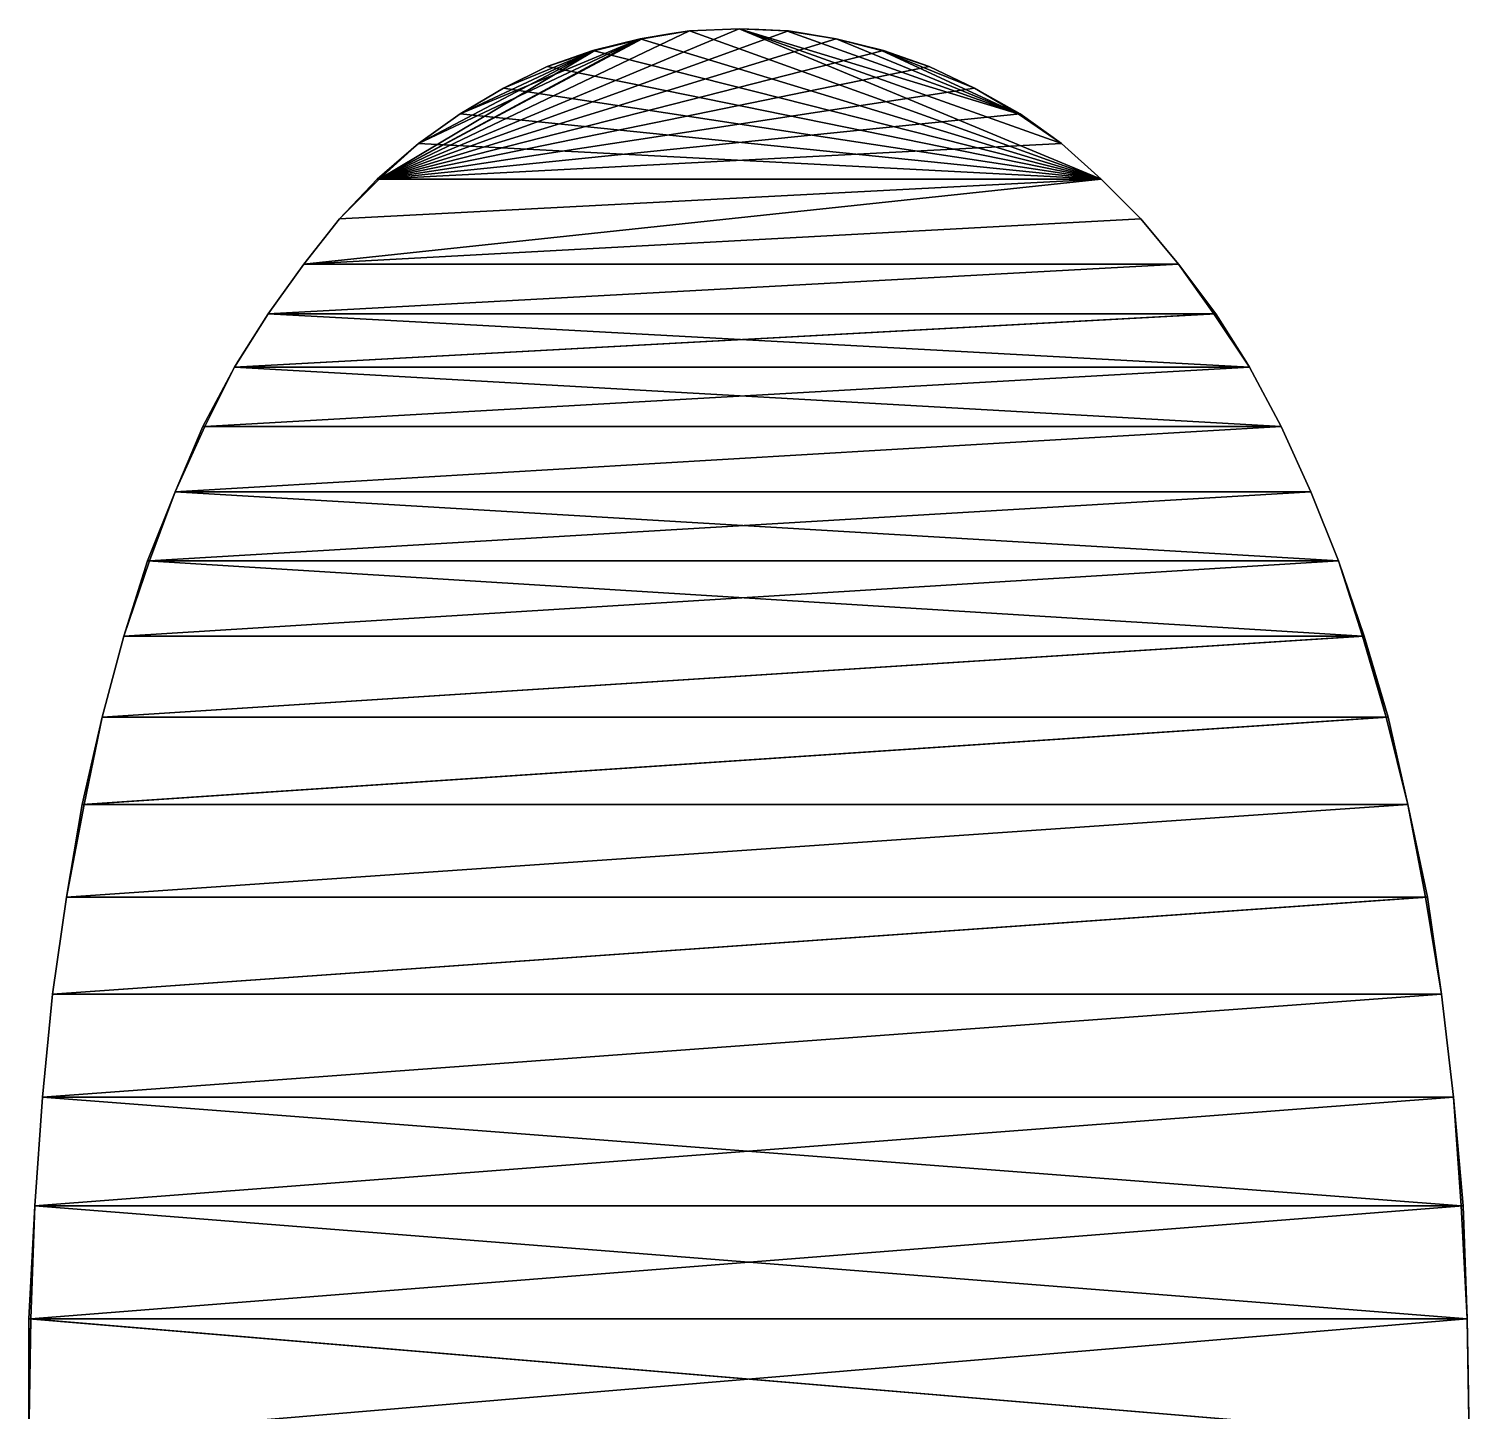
# Model space of a CAD drawing. Extents: x -29.1 to 29.1, y -25 to 25.
# Drawn here: x 5.819 to 6.547, y -7.699 to -7 of the extents above; entities that cross this region are included whole.
import ezdxf

# ---------------------------------------------------------------- set-up
doc = ezdxf.new("R2010")
doc.units = 0
doc.header["$MEASUREMENT"] = 0
doc.layers.add('ConstrLine', color=7, linetype='Continuous')
doc.layers.add('ObjLayer', color=2, linetype='Continuous')

msp = doc.modelspace()

# ---------------------------------------------------------------- linework, layer by layer
at = {"layer": 'ConstrLine'}
for points in [[(6.153, -7.001, 5), (5.996, -7.076, 5), (6.178, -7, 5)], [(6.178, -7, 5), (5.996, -7.076, 5), (6.203, -7.001, 5)], [(6.153, -7.001, 5), (5.996, -7.076, 5), (6.178, -7, 5)], [(6.178, -7, 5), (5.996, -7.076, 5), (6.203, -7.001, 5)], [(6.128, -7.005, 5), (5.996, -7.076, 5), (6.153, -7.001, 5)], [(6.227, -7.005, 5), (6.203, -7.001, 5), (5.996, -7.076, 5)], [(6.129, -7.005, 5), (5.996, -7.076, 5), (6.153, -7.001, 5)], [(6.227, -7.005, 5), (6.203, -7.001, 5), (5.996, -7.076, 5)], [(6.128, -7.005, 5), (6.153, -7.001, 5), (6.144, -7.00244, 4)], [(6.128, -7.005, 5), (6.361, -7.076, 5), (6.153, -7.001, 5)], [(6.128, -7.005, 4), (6.128, -7.005, 5), (6.153, -7.001, 5)], [(6.128, -7.005, 4), (6.153, -7.001, 5), (6.153, -7.001, 4)], [(6.128, -7.005, 4), (6.128, -7.005, 5), (6.144, -7.00244, 4)], [(6.129, -7.005, 4), (6.129, -7.005, 5), (6.153, -7.001, 5)], [(6.129, -7.005, 4), (6.153, -7.001, 5), (6.153, -7.001, 4)], [(6.153, -7.001, 4), (6.144, -7.00244, 4), (6.153, -7.001, 5)], [(6.153, -7.001, 4), (6.153, -7.001, 5), (6.178, -7, 5)], [(6.153, -7.001, 4), (6.178, -7, 5), (6.178, -7, 4)], [(6.153, -7.001, 4), (6.153, -7.001, 5), (6.178, -7, 5)], [(6.153, -7.001, 4), (6.178, -7, 5), (6.178, -7, 4)], [(6.178, -7, 5), (6.153, -7.001, 5), (6.361, -7.076, 5)], [(6.153, -7.001, 4), (6.153, -7.001, 5), (6.178, -7, 5)], [(6.153, -7.001, 4), (6.178, -7, 5), (6.178, -7, 4)], [(6.203, -7.001, 4), (6.178, -7, 4), (6.178, -7, 5)], [(6.203, -7.001, 4), (6.178, -7, 5), (6.203, -7.001, 5)], [(6.203, -7.001, 4), (6.178, -7, 4), (6.178, -7, 5)], [(6.203, -7.001, 4), (6.178, -7, 5), (6.203, -7.001, 5)], [(6.361, -7.076, 5), (6.341, -7.058, 5), (6.178, -7, 5)], [(6.341, -7.058, 5), (6.319, -7.043, 5), (6.178, -7, 5)], [(6.202, -7.001, 5), (6.178, -7, 5), (6.319, -7.043, 5)], [(6.188, -7.00042, 4), (6.178, -7, 4), (6.178, -7, 5)], [(6.178, -7, 5), (6.202, -7.001, 5), (6.188, -7.00042, 4)], [(6.202, -7.001, 4), (6.188, -7.00042, 4), (6.202, -7.001, 5)], [(6.202, -7.001, 5), (6.319, -7.043, 5), (6.227, -7.005, 5)], [(6.227, -7.005, 4), (6.202, -7.001, 4), (6.202, -7.001, 5)], [(6.227, -7.005, 4), (6.202, -7.001, 5), (6.227, -7.005, 5)], [(6.227, -7.005, 4), (6.203, -7.001, 4), (6.203, -7.001, 5)], [(6.227, -7.005, 4), (6.203, -7.001, 5), (6.227, -7.005, 5)], [(6.227, -7.005, 4), (6.203, -7.001, 4), (6.203, -7.001, 5)], [(6.227, -7.005, 4), (6.203, -7.001, 5), (6.227, -7.005, 5)], [(6.128, -7.005, 5), (6.016, -7.058, 5), (5.996, -7.076, 5)], [(6.251, -7.011, 5), (6.227, -7.005, 5), (5.996, -7.076, 5)], [(6.105, -7.011, 5), (5.996, -7.076, 5), (6.129, -7.005, 5)], [(6.251, -7.011, 5), (6.227, -7.005, 5), (5.996, -7.076, 5)], [(6.128, -7.005, 5), (6.037, -7.043, 5), (6.016, -7.058, 5)], [(6.128, -7.005, 5), (6.105, -7.011, 5), (6.037, -7.043, 5)], [(6.104, -7.011, 5), (6.361, -7.076, 5), (6.128, -7.005, 5)], [(6.104, -7.011, 4), (6.104, -7.011, 5), (6.128, -7.005, 5)], [(6.104, -7.011, 4), (6.128, -7.005, 5), (6.128, -7.005, 4)], [(6.105, -7.011, 4), (6.105, -7.011, 5), (6.128, -7.005, 5)], [(6.105, -7.011, 4), (6.128, -7.005, 5), (6.128, -7.005, 4)], [(6.105, -7.011, 5), (6.129, -7.005, 5), (6.106, -7.01075, 4)], [(6.129, -7.005, 4), (6.106, -7.01075, 4), (6.129, -7.005, 5)], [(6.251, -7.011, 4), (6.227, -7.005, 4), (6.227, -7.005, 5)], [(6.251, -7.011, 4), (6.227, -7.005, 5), (6.251, -7.011, 5)], [(6.251, -7.011, 4), (6.227, -7.005, 4), (6.227, -7.005, 5)], [(6.251, -7.011, 4), (6.227, -7.005, 5), (6.251, -7.011, 5)], [(6.227, -7.005, 5), (6.319, -7.043, 5), (6.25, -7.011, 5)], [(6.25, -7.011, 4), (6.227, -7.005, 4), (6.227, -7.005, 5)], [(6.25, -7.011, 4), (6.227, -7.005, 5), (6.25, -7.011, 5)], [(6.274, -7.019, 5), (6.251, -7.011, 5), (5.996, -7.076, 5)], [(6.105, -7.011, 5), (6.016, -7.058, 5), (5.996, -7.076, 5)], [(6.274, -7.019, 5), (6.251, -7.011, 5), (5.996, -7.076, 5)], [(6.105, -7.011, 5), (6.037, -7.043, 5), (6.016, -7.058, 5)], [(6.059, -7.03, 5), (6.037, -7.043, 5), (6.105, -7.011, 5)], [(6.105, -7.011, 5), (6.059, -7.03, 5), (6.037, -7.043, 5)], [(6.081, -7.019, 5), (6.059, -7.03, 5), (6.105, -7.011, 5)], [(6.081, -7.019, 5), (6.059, -7.03, 5), (6.105, -7.011, 5)], [(6.081, -7.019, 4), (6.081, -7.019, 5), (6.105, -7.011, 5)], [(6.081, -7.019, 4), (6.105, -7.011, 5), (6.105, -7.011, 4)], [(6.081, -7.019, 4), (6.081, -7.019, 5), (6.105, -7.011, 5)], [(6.081, -7.019, 4), (6.105, -7.011, 5), (6.105, -7.011, 4)], [(6.081, -7.019, 5), (6.361, -7.076, 5), (6.104, -7.011, 5)], [(6.081, -7.019, 4), (6.081, -7.019, 5), (6.104, -7.011, 5)], [(6.081, -7.019, 4), (6.104, -7.011, 5), (6.104, -7.011, 4)], [(6.105, -7.011, 4), (6.105, -7.011, 5), (6.106, -7.01075, 4)], [(6.297, -7.03, 5), (6.25, -7.011, 5), (6.319, -7.043, 5)], [(6.274, -7.019, 5), (6.25, -7.011, 5), (6.297, -7.03, 5)], [(6.274, -7.019, 4), (6.25, -7.011, 4), (6.25, -7.011, 5)], [(6.274, -7.019, 4), (6.25, -7.011, 5), (6.274, -7.019, 5)], [(6.274, -7.019, 4), (6.251, -7.011, 4), (6.251, -7.011, 5)], [(6.274, -7.019, 4), (6.251, -7.011, 5), (6.274, -7.019, 5)], [(6.274, -7.019, 4), (6.251, -7.011, 4), (6.251, -7.011, 5)], [(6.274, -7.019, 4), (6.251, -7.011, 5), (6.274, -7.019, 5)], [(6.297, -7.03, 5), (6.274, -7.019, 5), (5.996, -7.076, 5)], [(6.297, -7.03, 5), (6.274, -7.019, 5), (5.996, -7.076, 5)], [(6.059, -7.03, 4), (6.059, -7.03, 5), (6.081, -7.019, 5)], [(6.059, -7.03, 4), (6.081, -7.019, 5), (6.081, -7.019, 4)], [(6.059, -7.03, 4), (6.059, -7.03, 5), (6.081, -7.019, 5)], [(6.059, -7.03, 4), (6.081, -7.019, 5), (6.081, -7.019, 4)], [(6.059, -7.03, 5), (6.361, -7.076, 5), (6.081, -7.019, 5)], [(6.059, -7.03, 4), (6.059, -7.03, 5), (6.081, -7.019, 5)], [(6.059, -7.03, 4), (6.081, -7.019, 5), (6.081, -7.019, 4)], [(6.297, -7.03, 4), (6.274, -7.019, 4), (6.274, -7.019, 5)], [(6.297, -7.03, 4), (6.274, -7.019, 5), (6.297, -7.03, 5)], [(6.297, -7.03, 4), (6.274, -7.019, 4), (6.274, -7.019, 5)], [(6.297, -7.03, 4), (6.274, -7.019, 5), (6.297, -7.03, 5)], [(6.297, -7.03, 4), (6.274, -7.019, 4), (6.274, -7.019, 5)], [(6.297, -7.03, 4), (6.274, -7.019, 5), (6.297, -7.03, 5)], [(6.32, -7.043, 5), (6.297, -7.03, 5), (5.996, -7.076, 5)], [(6.32, -7.043, 5), (6.297, -7.03, 5), (5.996, -7.076, 5)], [(6.037, -7.043, 4), (6.037, -7.043, 5), (6.059, -7.03, 5)], [(6.037, -7.043, 4), (6.059, -7.03, 5), (6.059, -7.03, 4)], [(6.037, -7.043, 4), (6.037, -7.043, 5), (6.059, -7.03, 5)], [(6.037, -7.043, 4), (6.059, -7.03, 5), (6.059, -7.03, 4)], [(6.037, -7.043, 5), (6.361, -7.076, 5), (6.059, -7.03, 5)], [(6.037, -7.043, 4), (6.037, -7.043, 5), (6.059, -7.03, 5)], [(6.037, -7.043, 4), (6.059, -7.03, 5), (6.059, -7.03, 4)], [(6.32, -7.043, 4), (6.297, -7.03, 4), (6.297, -7.03, 5)], [(6.32, -7.043, 4), (6.297, -7.03, 5), (6.32, -7.043, 5)], [(6.32, -7.043, 4), (6.297, -7.03, 4), (6.297, -7.03, 5)], [(6.32, -7.043, 4), (6.297, -7.03, 5), (6.32, -7.043, 5)], [(6.319, -7.043, 4), (6.297, -7.03, 4), (6.297, -7.03, 5)], [(6.319, -7.043, 4), (6.297, -7.03, 5), (6.319, -7.043, 5)], [(6.341, -7.058, 5), (6.32, -7.043, 5), (5.996, -7.076, 5)], [(6.341, -7.058, 5), (6.32, -7.043, 5), (5.996, -7.076, 5)], [(6.016, -7.058, 4), (6.016, -7.058, 5), (6.037, -7.043, 5)], [(6.016, -7.058, 4), (6.037, -7.043, 5), (6.037, -7.043, 4)], [(6.016, -7.058, 4), (6.016, -7.058, 5), (6.037, -7.043, 5)], [(6.016, -7.058, 4), (6.037, -7.043, 5), (6.037, -7.043, 4)], [(6.016, -7.058, 5), (6.361, -7.076, 5), (6.037, -7.043, 5)], [(6.016, -7.058, 4), (6.016, -7.058, 5), (6.037, -7.043, 5)], [(6.016, -7.058, 4), (6.037, -7.043, 5), (6.037, -7.043, 4)], [(6.341, -7.058, 4), (6.319, -7.043, 4), (6.319, -7.043, 5)], [(6.341, -7.058, 4), (6.319, -7.043, 5), (6.341, -7.058, 5)], [(6.341, -7.058, 4), (6.32, -7.043, 4), (6.32, -7.043, 5)], [(6.341, -7.058, 4), (6.32, -7.043, 5), (6.341, -7.058, 5)], [(6.341, -7.058, 4), (6.32, -7.043, 4), (6.32, -7.043, 5)], [(6.341, -7.058, 4), (6.32, -7.043, 5), (6.341, -7.058, 5)], [(5.995, -7.076, 5), (6.361, -7.076, 5), (6.016, -7.058, 5)], [(5.995, -7.076, 4), (5.995, -7.076, 5), (6.016, -7.058, 5)], [(5.995, -7.076, 4), (6.016, -7.058, 5), (6.016, -7.058, 4)], [(5.996, -7.076, 4), (5.996, -7.076, 5), (6.016, -7.058, 5)], [(5.996, -7.076, 4), (6.016, -7.058, 5), (6.016, -7.058, 4)], [(6.341, -7.058, 5), (5.996, -7.076, 5), (6.361, -7.076, 5)], [(6.341, -7.058, 5), (5.996, -7.076, 5), (6.361, -7.076, 5)], [(5.996, -7.076, 4), (5.996, -7.076, 5), (6.016, -7.058, 5)], [(5.996, -7.076, 4), (6.016, -7.058, 5), (6.016, -7.058, 4)], [(6.361, -7.076, 4), (6.341, -7.058, 4), (6.341, -7.058, 5)], [(6.361, -7.076, 4), (6.341, -7.058, 5), (6.361, -7.076, 5)], [(6.361, -7.076, 4), (6.341, -7.058, 4), (6.341, -7.058, 5)], [(6.361, -7.076, 4), (6.341, -7.058, 5), (6.361, -7.076, 5)], [(6.361, -7.076, 4), (6.341, -7.058, 4), (6.341, -7.058, 5)], [(6.361, -7.076, 4), (6.341, -7.058, 5), (6.361, -7.076, 5)], [(5.958, -7.119, 5), (6.361, -7.076, 5), (5.976, -7.096, 5)], [(6.381, -7.096, 5), (6.361, -7.076, 5), (5.958, -7.119, 5)], [(5.958, -7.119, 5), (6.361, -7.076, 5), (5.976, -7.096, 5)], [(6.361, -7.076, 5), (5.958, -7.119, 5), (6.381, -7.096, 5)], [(5.958, -7.119, 5), (6.361, -7.076, 5), (5.976, -7.096, 5)], [(6.361, -7.076, 5), (5.958, -7.119, 5), (6.381, -7.096, 5)], [(5.976, -7.096, 4), (5.976, -7.096, 5), (5.996, -7.076, 5)], [(5.976, -7.096, 4), (5.996, -7.076, 5), (5.996, -7.076, 4)], [(5.976, -7.096, 5), (6.361, -7.076, 5), (5.996, -7.076, 5)], [(5.976, -7.096, 5), (6.361, -7.076, 5), (5.996, -7.076, 5)], [(5.976, -7.096, 4), (5.976, -7.096, 5), (5.996, -7.076, 5)], [(5.976, -7.096, 4), (5.996, -7.076, 5), (5.996, -7.076, 4)], [(5.976, -7.096, 5), (6.361, -7.076, 5), (5.995, -7.076, 5)], [(5.995, -7.076, 4), (5.976, -7.096, 4), (5.976, -7.096, 5)], [(5.995, -7.076, 4), (5.976, -7.096, 5), (5.995, -7.076, 5)], [(6.381, -7.096, 4), (6.361, -7.076, 4), (6.361, -7.076, 5)], [(6.381, -7.096, 4), (6.361, -7.076, 5), (6.381, -7.096, 5)], [(6.381, -7.096, 4), (6.361, -7.076, 4), (6.361, -7.076, 5)], [(6.381, -7.096, 4), (6.361, -7.076, 5), (6.381, -7.096, 5)], [(6.381, -7.096, 4), (6.361, -7.076, 4), (6.361, -7.076, 5)], [(6.381, -7.096, 4), (6.361, -7.076, 5), (6.381, -7.096, 5)], [(5.976, -7.096, 4), (5.958, -7.119, 4), (5.958, -7.119, 5)], [(5.976, -7.096, 4), (5.958, -7.119, 5), (5.976, -7.096, 5)], [(6.4, -7.119, 5), (6.381, -7.096, 5), (5.958, -7.119, 5)], [(6.381, -7.096, 5), (5.958, -7.119, 5), (6.4, -7.119, 5)], [(5.976, -7.096, 4), (5.958, -7.119, 4), (5.958, -7.119, 5)], [(5.976, -7.096, 4), (5.958, -7.119, 5), (5.976, -7.096, 5)], [(6.381, -7.096, 5), (5.958, -7.119, 5), (6.4, -7.119, 5)], [(5.976, -7.096, 4), (5.958, -7.119, 4), (5.958, -7.119, 5)], [(5.976, -7.096, 4), (5.958, -7.119, 5), (5.976, -7.096, 5)], [(6.4, -7.119, 4), (6.381, -7.096, 4), (6.381, -7.096, 5)], [(6.4, -7.119, 4), (6.381, -7.096, 5), (6.4, -7.119, 5)], [(6.4, -7.119, 4), (6.381, -7.096, 4), (6.381, -7.096, 5)], [(6.4, -7.119, 4), (6.381, -7.096, 5), (6.4, -7.119, 5)], [(6.4, -7.119, 4), (6.381, -7.096, 4), (6.381, -7.096, 5)], [(6.4, -7.119, 4), (6.381, -7.096, 5), (6.4, -7.119, 5)], [(5.958, -7.119, 4), (5.94, -7.144, 4), (5.94, -7.144, 5)], [(5.958, -7.119, 4), (5.94, -7.144, 5), (5.958, -7.119, 5)], [(5.958, -7.119, 5), (5.94, -7.144, 5), (6.4, -7.119, 5)], [(6.4, -7.119, 5), (5.94, -7.144, 5), (6.419, -7.144, 5)], [(5.94, -7.144, 5), (6.4, -7.119, 5), (5.958, -7.119, 5)], [(6.419, -7.144, 5), (6.4, -7.119, 5), (5.94, -7.144, 5)], [(5.958, -7.119, 4), (5.94, -7.144, 4), (5.94, -7.144, 5)], [(5.958, -7.119, 4), (5.94, -7.144, 5), (5.958, -7.119, 5)], [(5.94, -7.144, 5), (6.4, -7.119, 5), (5.958, -7.119, 5)], [(6.418, -7.144, 5), (6.4, -7.119, 5), (5.94, -7.144, 5)], [(5.958, -7.119, 4), (5.94, -7.144, 4), (5.94, -7.144, 5)], [(5.958, -7.119, 4), (5.94, -7.144, 5), (5.958, -7.119, 5)], [(6.419, -7.144, 4), (6.4, -7.119, 4), (6.4, -7.119, 5)], [(6.419, -7.144, 4), (6.4, -7.119, 5), (6.419, -7.144, 5)], [(6.419, -7.144, 4), (6.4, -7.119, 4), (6.4, -7.119, 5)], [(6.419, -7.144, 4), (6.4, -7.119, 5), (6.419, -7.144, 5)], [(6.418, -7.144, 4), (6.4, -7.119, 4), (6.4, -7.119, 5)], [(6.418, -7.144, 4), (6.4, -7.119, 5), (6.418, -7.144, 5)], [(5.92489, -7.168, 4), (5.923, -7.171, 5), (5.94, -7.144, 5)], [(5.923, -7.171, 5), (6.436, -7.171, 5), (5.94, -7.144, 5)], [(6.419, -7.144, 5), (5.923, -7.171, 5), (6.436, -7.171, 5)], [(5.94, -7.144, 5), (5.923, -7.171, 5), (6.419, -7.144, 5)], [(5.92489, -7.168, 4), (5.923, -7.171, 5), (5.94, -7.144, 5)], [(6.436, -7.171, 5), (6.418, -7.144, 5), (5.923, -7.171, 5)], [(5.94, -7.144, 5), (5.923, -7.171, 5), (6.418, -7.144, 5)], [(5.92489, -7.168, 4), (5.923, -7.171, 5), (5.94, -7.144, 5)], [(5.94, -7.144, 4), (5.92489, -7.168, 4), (5.94, -7.144, 5)], [(5.94, -7.144, 4), (5.92489, -7.168, 4), (5.94, -7.144, 5)], [(5.94, -7.144, 4), (5.92489, -7.168, 4), (5.94, -7.144, 5)], [(6.419, -7.144, 5), (5.94, -7.144, 5), (6.436, -7.171, 5)], [(6.434, -7.168, 4), (6.418, -7.144, 4), (6.418, -7.144, 5)], [(6.418, -7.144, 5), (6.436, -7.171, 5), (6.434, -7.168, 4)], [(6.43411, -7.168, 4), (6.419, -7.144, 4), (6.419, -7.144, 5)], [(6.419, -7.144, 5), (6.436, -7.171, 5), (6.43411, -7.168, 4)], [(6.43411, -7.168, 4), (6.419, -7.144, 4), (6.419, -7.144, 5)], [(6.419, -7.144, 5), (6.436, -7.171, 5), (6.43411, -7.168, 4)], [(5.92489, -7.168, 4), (5.923, -7.171, 4), (5.923, -7.171, 5)], [(5.92489, -7.168, 4), (5.923, -7.171, 4), (5.923, -7.171, 5)], [(5.92489, -7.168, 4), (5.923, -7.171, 4), (5.923, -7.171, 5)], [(6.436, -7.171, 4), (6.434, -7.168, 4), (6.436, -7.171, 5)], [(6.436, -7.171, 4), (6.43411, -7.168, 4), (6.436, -7.171, 5)], [(6.436, -7.171, 4), (6.43411, -7.168, 4), (6.436, -7.171, 5)], [(5.923, -7.171, 5), (5.907, -7.201, 5), (6.452, -7.201, 5)], [(5.923, -7.171, 4), (5.907, -7.201, 4), (5.907, -7.201, 5)], [(5.923, -7.171, 4), (5.907, -7.201, 5), (5.923, -7.171, 5)], [(5.923, -7.171, 4), (5.908, -7.201, 4), (5.908, -7.201, 5)], [(5.923, -7.171, 4), (5.908, -7.201, 5), (5.923, -7.171, 5)], [(5.908, -7.201, 5), (6.436, -7.171, 5), (5.923, -7.171, 5)], [(6.436, -7.171, 5), (5.908, -7.201, 5), (6.452, -7.201, 5)], [(5.908, -7.201, 5), (6.436, -7.171, 5), (5.923, -7.171, 5)], [(6.436, -7.171, 5), (5.908, -7.201, 5), (6.452, -7.201, 5)], [(5.923, -7.171, 4), (5.908, -7.201, 4), (5.908, -7.201, 5)], [(5.923, -7.171, 4), (5.908, -7.201, 5), (5.923, -7.171, 5)], [(6.452, -7.201, 5), (6.436, -7.171, 5), (5.923, -7.171, 5)], [(6.436, -7.171, 4), (6.436, -7.171, 5), (6.452, -7.201, 5)], [(6.436, -7.171, 4), (6.452, -7.201, 5), (6.452, -7.201, 4)], [(6.436, -7.171, 4), (6.436, -7.171, 5), (6.452, -7.201, 5)], [(6.436, -7.171, 4), (6.452, -7.201, 5), (6.452, -7.201, 4)], [(6.436, -7.171, 4), (6.436, -7.171, 5), (6.452, -7.201, 5)], [(6.436, -7.171, 4), (6.452, -7.201, 5), (6.452, -7.201, 4)], [(5.908, -7.201, 4), (5.893, -7.234, 4), (5.893, -7.234, 5)], [(5.908, -7.201, 4), (5.893, -7.234, 5), (5.908, -7.201, 5)], [(5.893, -7.234, 5), (6.452, -7.201, 5), (5.908, -7.201, 5)], [(6.452, -7.201, 5), (5.893, -7.234, 5), (6.467, -7.234, 5)], [(5.893, -7.234, 5), (6.452, -7.201, 5), (5.908, -7.201, 5)], [(6.452, -7.201, 5), (5.893, -7.234, 5), (6.467, -7.234, 5)], [(5.908, -7.201, 4), (5.893, -7.234, 4), (5.893, -7.234, 5)], [(5.908, -7.201, 4), (5.893, -7.234, 5), (5.908, -7.201, 5)], [(6.467, -7.234, 5), (6.452, -7.201, 5), (5.893, -7.234, 5)], [(5.907, -7.201, 5), (5.893, -7.234, 5), (6.452, -7.201, 5)], [(5.907, -7.201, 4), (5.893, -7.234, 4), (5.893, -7.234, 5)], [(5.907, -7.201, 4), (5.893, -7.234, 5), (5.907, -7.201, 5)], [(6.452, -7.201, 4), (6.452, -7.201, 5), (6.467, -7.234, 5)], [(6.452, -7.201, 4), (6.467, -7.234, 5), (6.467, -7.234, 4)], [(6.452, -7.201, 4), (6.452, -7.201, 5), (6.467, -7.234, 5)], [(6.452, -7.201, 4), (6.467, -7.234, 5), (6.467, -7.234, 4)], [(6.452, -7.201, 4), (6.452, -7.201, 5), (6.467, -7.234, 5)], [(6.452, -7.201, 4), (6.467, -7.234, 5), (6.467, -7.234, 4)], [(5.893, -7.234, 5), (5.879, -7.269, 5), (6.481, -7.269, 5)], [(5.893, -7.234, 4), (5.879, -7.269, 4), (5.879, -7.269, 5)], [(5.893, -7.234, 4), (5.879, -7.269, 5), (5.893, -7.234, 5)], [(5.893, -7.234, 4), (5.88, -7.269, 4), (5.88, -7.269, 5)], [(5.893, -7.234, 4), (5.88, -7.269, 5), (5.893, -7.234, 5)], [(5.88, -7.269, 5), (6.467, -7.234, 5), (5.893, -7.234, 5)], [(6.467, -7.234, 5), (5.88, -7.269, 5), (6.481, -7.269, 5)], [(5.88, -7.269, 5), (6.467, -7.234, 5), (5.893, -7.234, 5)], [(6.467, -7.234, 5), (5.88, -7.269, 5), (6.481, -7.269, 5)], [(5.893, -7.234, 4), (5.88, -7.269, 4), (5.88, -7.269, 5)], [(5.893, -7.234, 4), (5.88, -7.269, 5), (5.893, -7.234, 5)], [(6.481, -7.269, 5), (6.467, -7.234, 5), (5.893, -7.234, 5)], [(6.467, -7.234, 4), (6.467, -7.234, 5), (6.481, -7.269, 5)], [(6.467, -7.234, 4), (6.481, -7.269, 5), (6.481, -7.269, 4)], [(6.467, -7.234, 4), (6.467, -7.234, 5), (6.481, -7.269, 5)], [(6.467, -7.234, 4), (6.481, -7.269, 5), (6.481, -7.269, 4)], [(6.467, -7.234, 4), (6.467, -7.234, 5), (6.481, -7.269, 5)], [(6.467, -7.234, 4), (6.481, -7.269, 5), (6.481, -7.269, 4)], [(5.88, -7.269, 4), (5.867, -7.307, 4), (5.867, -7.307, 5)], [(5.88, -7.269, 4), (5.867, -7.307, 5), (5.88, -7.269, 5)], [(5.867, -7.307, 5), (6.481, -7.269, 5), (5.88, -7.269, 5)], [(6.481, -7.269, 5), (5.867, -7.307, 5), (6.494, -7.307, 5)], [(5.867, -7.307, 5), (6.481, -7.269, 5), (5.88, -7.269, 5)], [(6.481, -7.269, 5), (5.867, -7.307, 5), (6.494, -7.307, 5)], [(5.88, -7.269, 4), (5.867, -7.307, 4), (5.867, -7.307, 5)], [(5.88, -7.269, 4), (5.867, -7.307, 5), (5.88, -7.269, 5)], [(5.879, -7.269, 5), (5.867, -7.307, 5), (6.493, -7.307, 5)], [(5.879, -7.269, 4), (5.867, -7.307, 4), (5.867, -7.307, 5)], [(5.879, -7.269, 4), (5.867, -7.307, 5), (5.879, -7.269, 5)], [(6.493, -7.307, 5), (6.481, -7.269, 5), (5.879, -7.269, 5)], [(6.481, -7.269, 4), (6.481, -7.269, 5), (6.494, -7.307, 5)], [(6.481, -7.269, 4), (6.494, -7.307, 5), (6.494, -7.307, 4)], [(6.481, -7.269, 4), (6.481, -7.269, 5), (6.494, -7.307, 5)], [(6.481, -7.269, 4), (6.494, -7.307, 5), (6.494, -7.307, 4)], [(6.481, -7.269, 4), (6.481, -7.269, 5), (6.493, -7.307, 5)], [(6.481, -7.269, 4), (6.493, -7.307, 5), (6.493, -7.307, 4)], [(5.867, -7.307, 4), (5.856, -7.348, 4), (5.856, -7.348, 5)], [(5.867, -7.307, 4), (5.856, -7.348, 5), (5.867, -7.307, 5)], [(5.856, -7.348, 5), (6.494, -7.307, 5), (5.867, -7.307, 5)], [(6.494, -7.307, 5), (5.856, -7.348, 5), (6.505, -7.348, 5)], [(5.856, -7.348, 5), (6.494, -7.307, 5), (5.867, -7.307, 5)], [(6.494, -7.307, 5), (5.856, -7.348, 5), (6.506, -7.348, 5)], [(5.867, -7.307, 4), (5.856, -7.348, 4), (5.856, -7.348, 5)], [(5.867, -7.307, 4), (5.856, -7.348, 5), (5.867, -7.307, 5)], [(5.867, -7.307, 5), (5.856, -7.348, 5), (6.493, -7.307, 5)], [(6.505, -7.348, 5), (6.493, -7.307, 5), (5.856, -7.348, 5)], [(5.867, -7.307, 4), (5.856, -7.348, 4), (5.856, -7.348, 5)], [(5.867, -7.307, 4), (5.856, -7.348, 5), (5.867, -7.307, 5)], [(6.493, -7.307, 4), (6.493, -7.307, 5), (6.505, -7.348, 5)], [(6.493, -7.307, 4), (6.505, -7.348, 5), (6.505, -7.348, 4)], [(6.494, -7.307, 4), (6.494, -7.307, 5), (6.505, -7.348, 5)], [(6.494, -7.307, 4), (6.505, -7.348, 5), (6.505, -7.348, 4)], [(6.494, -7.307, 4), (6.494, -7.307, 5), (6.506, -7.348, 5)], [(6.494, -7.307, 4), (6.506, -7.348, 5), (6.506, -7.348, 4)], [(6.516, -7.392, 5), (6.505, -7.348, 5), (5.846, -7.392, 5)], [(5.856, -7.348, 5), (5.846, -7.392, 5), (6.505, -7.348, 5)], [(5.856, -7.348, 4), (5.846, -7.392, 4), (5.846, -7.392, 5)], [(5.856, -7.348, 4), (5.846, -7.392, 5), (5.856, -7.348, 5)], [(5.856, -7.348, 4), (5.847, -7.392, 4), (5.847, -7.392, 5)], [(5.856, -7.348, 4), (5.847, -7.392, 5), (5.856, -7.348, 5)], [(5.847, -7.392, 5), (6.505, -7.348, 5), (5.856, -7.348, 5)], [(6.505, -7.348, 5), (5.847, -7.392, 5), (6.516, -7.392, 5)], [(5.847, -7.392, 5), (6.506, -7.348, 5), (5.856, -7.348, 5)], [(6.506, -7.348, 5), (5.847, -7.392, 5), (6.516, -7.392, 5)], [(5.856, -7.348, 4), (5.847, -7.392, 4), (5.847, -7.392, 5)], [(5.856, -7.348, 4), (5.847, -7.392, 5), (5.856, -7.348, 5)], [(6.505, -7.348, 4), (6.505, -7.348, 5), (6.516, -7.392, 5)], [(6.505, -7.348, 4), (6.516, -7.392, 5), (6.516, -7.392, 4)], [(6.505, -7.348, 4), (6.505, -7.348, 5), (6.516, -7.392, 5)], [(6.505, -7.348, 4), (6.516, -7.392, 5), (6.516, -7.392, 4)], [(6.506, -7.348, 4), (6.506, -7.348, 5), (6.516, -7.392, 5)], [(6.506, -7.348, 4), (6.516, -7.392, 5), (6.516, -7.392, 4)], [(5.847, -7.392, 4), (5.838, -7.439, 4), (5.838, -7.439, 5)], [(5.847, -7.392, 4), (5.838, -7.439, 5), (5.847, -7.392, 5)], [(5.838, -7.439, 5), (6.516, -7.392, 5), (5.847, -7.392, 5)], [(6.516, -7.392, 5), (5.838, -7.439, 5), (6.526, -7.439, 5)], [(5.838, -7.439, 5), (6.516, -7.392, 5), (5.847, -7.392, 5)], [(6.516, -7.392, 5), (5.838, -7.439, 5), (6.526, -7.439, 5)], [(5.847, -7.392, 4), (5.838, -7.439, 4), (5.838, -7.439, 5)], [(5.847, -7.392, 4), (5.838, -7.439, 5), (5.847, -7.392, 5)], [(6.525, -7.439, 5), (6.516, -7.392, 5), (5.838, -7.439, 5)], [(5.846, -7.392, 5), (5.838, -7.439, 5), (6.516, -7.392, 5)], [(5.846, -7.392, 4), (5.838, -7.439, 4), (5.838, -7.439, 5)], [(5.846, -7.392, 4), (5.838, -7.439, 5), (5.846, -7.392, 5)], [(6.516, -7.392, 4), (6.516, -7.392, 5), (6.526, -7.439, 5)], [(6.516, -7.392, 4), (6.526, -7.439, 5), (6.526, -7.439, 4)], [(6.516, -7.392, 4), (6.516, -7.392, 5), (6.526, -7.439, 5)], [(6.516, -7.392, 4), (6.526, -7.439, 5), (6.526, -7.439, 4)], [(6.516, -7.392, 4), (6.516, -7.392, 5), (6.525, -7.439, 5)], [(6.516, -7.392, 4), (6.525, -7.439, 5), (6.525, -7.439, 4)], [(5.838, -7.439, 4), (5.831, -7.488, 4), (5.831, -7.488, 5)], [(5.838, -7.439, 4), (5.831, -7.488, 5), (5.838, -7.439, 5)], [(5.831, -7.488, 5), (6.526, -7.439, 5), (5.838, -7.439, 5)], [(6.526, -7.439, 5), (5.831, -7.488, 5), (6.533, -7.488, 5)], [(5.831, -7.488, 5), (6.526, -7.439, 5), (5.838, -7.439, 5)], [(6.526, -7.439, 5), (5.831, -7.488, 5), (6.533, -7.488, 5)], [(5.838, -7.439, 4), (5.831, -7.488, 4), (5.831, -7.488, 5)], [(5.838, -7.439, 4), (5.831, -7.488, 5), (5.838, -7.439, 5)], [(5.838, -7.439, 5), (5.831, -7.488, 5), (6.525, -7.439, 5)], [(6.533, -7.488, 5), (6.525, -7.439, 5), (5.831, -7.488, 5)], [(5.838, -7.439, 4), (5.831, -7.488, 4), (5.831, -7.488, 5)], [(5.838, -7.439, 4), (5.831, -7.488, 5), (5.838, -7.439, 5)], [(6.525, -7.439, 4), (6.525, -7.439, 5), (6.533, -7.488, 5)], [(6.525, -7.439, 4), (6.533, -7.488, 5), (6.533, -7.488, 4)], [(6.526, -7.439, 4), (6.526, -7.439, 5), (6.533, -7.488, 5)], [(6.526, -7.439, 4), (6.533, -7.488, 5), (6.533, -7.488, 4)], [(6.526, -7.439, 4), (6.526, -7.439, 5), (6.533, -7.488, 5)], [(6.526, -7.439, 4), (6.533, -7.488, 5), (6.533, -7.488, 4)], [(5.831, -7.488, 4), (5.826, -7.54, 4), (5.826, -7.54, 5)], [(5.831, -7.488, 4), (5.826, -7.54, 5), (5.831, -7.488, 5)], [(5.826, -7.54, 5), (6.533, -7.488, 5), (5.831, -7.488, 5)], [(6.533, -7.488, 5), (5.826, -7.54, 5), (6.539, -7.54, 5)], [(5.826, -7.54, 5), (6.533, -7.488, 5), (5.831, -7.488, 5)], [(6.533, -7.488, 5), (5.826, -7.54, 5), (6.539, -7.54, 5)], [(5.831, -7.488, 4), (5.826, -7.54, 4), (5.826, -7.54, 5)], [(5.831, -7.488, 4), (5.826, -7.54, 5), (5.831, -7.488, 5)], [(5.831, -7.488, 5), (5.826, -7.54, 5), (6.533, -7.488, 5)], [(6.539, -7.54, 5), (6.533, -7.488, 5), (5.826, -7.54, 5)], [(5.831, -7.488, 4), (5.826, -7.54, 4), (5.826, -7.54, 5)], [(5.831, -7.488, 4), (5.826, -7.54, 5), (5.831, -7.488, 5)], [(6.533, -7.488, 4), (6.533, -7.488, 5), (6.539, -7.54, 5)], [(6.533, -7.488, 4), (6.539, -7.54, 5), (6.539, -7.54, 4)], [(6.533, -7.488, 4), (6.533, -7.488, 5), (6.539, -7.54, 5)], [(6.533, -7.488, 4), (6.539, -7.54, 5), (6.539, -7.54, 4)], [(6.533, -7.488, 4), (6.533, -7.488, 5), (6.539, -7.54, 5)], [(6.533, -7.488, 4), (6.539, -7.54, 5), (6.539, -7.54, 4)], [(5.826, -7.54, 4), (5.822, -7.595, 4), (5.822, -7.595, 5)], [(5.826, -7.54, 4), (5.822, -7.595, 5), (5.826, -7.54, 5)], [(5.822, -7.595, 5), (6.539, -7.54, 5), (5.826, -7.54, 5)], [(5.822, -7.595, 5), (6.544, -7.595, 5), (6.539, -7.54, 5)], [(5.822, -7.595, 5), (6.539, -7.54, 5), (5.826, -7.54, 5)], [(6.539, -7.54, 5), (5.822, -7.595, 5), (6.544, -7.595, 5)], [(5.826, -7.54, 4), (5.822, -7.595, 4), (5.822, -7.595, 5)], [(5.826, -7.54, 4), (5.822, -7.595, 5), (5.826, -7.54, 5)], [(5.826, -7.54, 5), (5.822, -7.595, 5), (6.543, -7.595, 5)], [(5.826, -7.54, 4), (5.822, -7.595, 4), (5.822, -7.595, 5)], [(5.826, -7.54, 4), (5.822, -7.595, 5), (5.826, -7.54, 5)], [(6.543, -7.595, 5), (6.539, -7.54, 5), (5.826, -7.54, 5)], [(6.539, -7.54, 4), (6.539, -7.54, 5), (6.544, -7.595, 5)], [(6.539, -7.54, 4), (6.544, -7.595, 5), (6.544, -7.595, 4)], [(6.539, -7.54, 4), (6.539, -7.54, 5), (6.544, -7.595, 5)], [(6.539, -7.54, 4), (6.544, -7.595, 5), (6.544, -7.595, 4)], [(6.539, -7.54, 4), (6.539, -7.54, 5), (6.543, -7.595, 5)], [(6.539, -7.54, 4), (6.543, -7.595, 5), (6.543, -7.595, 4)], [(5.819, -7.652, 5), (6.546, -7.652, 5), (5.822, -7.595, 5)], [(5.822, -7.595, 4), (5.819, -7.652, 4), (5.819, -7.652, 5)], [(5.822, -7.595, 4), (5.819, -7.652, 5), (5.822, -7.595, 5)], [(5.822, -7.595, 4), (5.82, -7.652, 4), (5.82, -7.652, 5)], [(5.822, -7.595, 4), (5.82, -7.652, 5), (5.822, -7.595, 5)], [(5.822, -7.595, 5), (5.82, -7.652, 5), (6.546, -7.652, 5)], [(5.82, -7.652, 5), (6.544, -7.595, 5), (5.822, -7.595, 5)], [(6.544, -7.595, 5), (5.82, -7.652, 5), (6.546, -7.652, 5)], [(5.822, -7.595, 4), (5.82, -7.652, 4), (5.82, -7.652, 5)], [(5.822, -7.595, 4), (5.82, -7.652, 5), (5.822, -7.595, 5)], [(5.822, -7.595, 5), (6.546, -7.652, 5), (6.544, -7.595, 5)], [(6.546, -7.652, 5), (6.543, -7.595, 5), (5.822, -7.595, 5)], [(6.543, -7.595, 4), (6.543, -7.595, 5), (6.546, -7.652, 5)], [(6.543, -7.595, 4), (6.546, -7.652, 5), (6.546, -7.652, 4)], [(6.544, -7.595, 4), (6.544, -7.595, 5), (6.546, -7.652, 5)], [(6.544, -7.595, 4), (6.546, -7.652, 5), (6.546, -7.652, 4)], [(6.544, -7.595, 4), (6.544, -7.595, 5), (6.546, -7.652, 5)], [(6.544, -7.595, 4), (6.546, -7.652, 5), (6.546, -7.652, 4)], [(5.819, -7.713, 5), (5.82, -7.652, 5), (5.819, -7.713, 4)], [(5.82, -7.652, 4), (5.819, -7.713, 4), (5.82, -7.652, 5)], [(5.82, -7.652, 5), (5.819, -7.713, 5), (6.547, -7.713, 5)], [(5.819, -7.713, 5), (6.546, -7.652, 5), (5.82, -7.652, 5)], [(6.546, -7.652, 5), (5.819, -7.713, 5), (6.547, -7.713, 5)], [(5.819, -7.713, 5), (5.82, -7.652, 5), (5.81954, -7.68, 4)], [(5.819, -7.773, 5), (6.547, -7.713, 5), (5.819, -7.652, 5)], [(6.546, -7.652, 5), (5.819, -7.652, 5), (6.547, -7.713, 5)], [(5.819, -7.773, 5), (5.819, -7.652, 5), (5.819, -7.773, 4)], [(5.819, -7.652, 4), (5.819, -7.773, 4), (5.819, -7.652, 5)], [(5.82, -7.652, 4), (5.81954, -7.68, 4), (5.82, -7.652, 5)], [(6.547, -7.713, 5), (6.546, -7.652, 5), (5.82, -7.652, 5)], [(6.546, -7.652, 4), (6.546, -7.652, 5), (6.54646, -7.68, 4)], [(6.546, -7.652, 5), (6.547, -7.713, 5), (6.54646, -7.68, 4)], [(6.546, -7.652, 4), (6.546, -7.652, 5), (6.54646, -7.68, 4)], [(6.546, -7.652, 5), (6.547, -7.713, 5), (6.54646, -7.68, 4)], [(6.546, -7.652, 4), (6.546, -7.652, 5), (6.54646, -7.68, 4)], [(6.546, -7.652, 5), (6.547, -7.713, 5), (6.54646, -7.68, 4)], [(5.81954, -7.68, 4), (5.819, -7.713, 4), (5.819, -7.713, 5)], [(6.547, -7.713, 4), (6.54646, -7.68, 4), (6.547, -7.713, 5)], [(6.547, -7.713, 4), (6.54646, -7.68, 4), (6.547, -7.713, 5)], [(6.547, -7.713, 4), (6.54646, -7.68, 4), (6.547, -7.713, 5)]]:
    msp.add_3dface(points, dxfattribs=at)
at = {"layer": 'ObjLayer'}
for p, q in [((6.128, -7.005, 5), (6.153, -7.001, 5)), ((6.153, -7.001, 5), (6.178, -7, 5)), ((6.178, -7, 5), (6.202, -7.001, 5)), ((6.202, -7.001, 5), (6.227, -7.005, 5)), ((6.104, -7.011, 5), (6.128, -7.005, 5)), ((6.227, -7.005, 5), (6.25, -7.011, 5)), ((6.081, -7.019, 5), (6.104, -7.011, 5)), ((6.25, -7.011, 5), (6.274, -7.019, 5)), ((6.059, -7.03, 5), (6.081, -7.019, 5)), ((6.274, -7.019, 5), (6.297, -7.03, 5)), ((6.037, -7.043, 5), (6.059, -7.03, 5)), ((6.297, -7.03, 5), (6.319, -7.043, 5)), ((6.016, -7.058, 5), (6.037, -7.043, 5)), ((6.319, -7.043, 5), (6.341, -7.058, 5)), ((5.995, -7.076, 5), (6.016, -7.058, 5)), ((6.341, -7.058, 5), (6.361, -7.076, 5)), ((5.976, -7.096, 5), (5.995, -7.076, 5)), ((6.361, -7.076, 5), (6.381, -7.096, 5)), ((5.958, -7.119, 5), (5.976, -7.096, 5)), ((6.381, -7.096, 5), (6.4, -7.119, 5)), ((5.94, -7.144, 5), (5.958, -7.119, 5)), ((6.4, -7.119, 5), (6.418, -7.144, 5)), ((5.923, -7.171, 5), (5.94, -7.144, 5)), ((6.418, -7.144, 5), (6.436, -7.171, 5)), ((5.907, -7.201, 5), (5.923, -7.171, 5)), ((6.436, -7.171, 5), (6.452, -7.201, 5)), ((5.893, -7.234, 5), (5.907, -7.201, 5)), ((6.452, -7.201, 5), (6.467, -7.234, 5)), ((5.879, -7.269, 5), (5.893, -7.234, 5)), ((6.467, -7.234, 5), (6.481, -7.269, 5)), ((5.867, -7.307, 5), (5.879, -7.269, 5)), ((6.481, -7.269, 5), (6.493, -7.307, 5)), ((5.856, -7.348, 5), (5.867, -7.307, 5)), ((6.493, -7.307, 5), (6.505, -7.348, 5)), ((5.846, -7.392, 5), (5.856, -7.348, 5)), ((6.505, -7.348, 5), (6.516, -7.392, 5)), ((5.838, -7.439, 5), (5.846, -7.392, 5)), ((6.516, -7.392, 5), (6.525, -7.439, 5)), ((5.831, -7.488, 5), (5.838, -7.439, 5)), ((6.525, -7.439, 5), (6.533, -7.488, 5)), ((5.826, -7.54, 5), (5.831, -7.488, 5)), ((6.533, -7.488, 5), (6.539, -7.54, 5)), ((5.822, -7.595, 5), (5.826, -7.54, 5)), ((6.539, -7.54, 5), (6.543, -7.595, 5)), ((5.819, -7.652, 5), (5.822, -7.595, 5)), ((6.543, -7.595, 5), (6.546, -7.652, 5)), ((5.819, -7.773, 5), (5.819, -7.652, 5)), ((6.546, -7.652, 5), (6.547, -7.713, 5))]:
    msp.add_line(p, q, dxfattribs=at)

doc.saveas('drawing.dxf')
